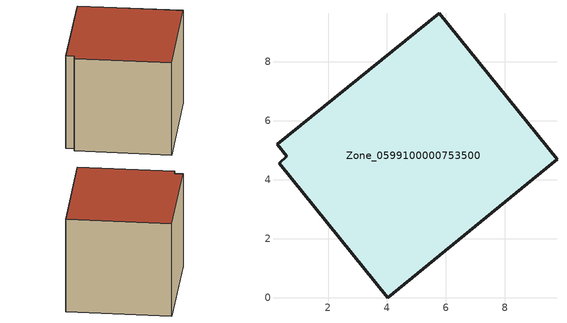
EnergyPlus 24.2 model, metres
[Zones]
Zone_0599100000753500
 floor ground (C_G): 0.34,4.56 0.6,4.8 0.27,5.2 5.77,9.65 9.77,4.7 4.02,0 z0.6
 wall outside (C_F): 4.02,0 9.77,4.7 5.77,9.65 0.27,5.2 0.6,4.8 0.34,4.56 4.02,0 z0.6:6.69
 roof outside (C_R): 0.6,4.8 0.34,4.56 4.02,0 9.77,4.7 5.77,9.65 0.27,5.2 z6.69
[BUILDING]
Pand.0599100000753500: North Axis=0; Terrain=City; Loads Convergence Tolerance Value=0.04; Temperature Convergence Tolerance Value=0.4; Solar Distribution=FullExterior; Maximum Number of Warmup Days=25; Minimum Number of Warmup Days=1
[Site:Location]
Rotterdam.The.Hague.AP_ZH_NLD Design_Conditions: Latitude=51.96; Longitude=4.45; Time Zone=1; Elevation=-4.5
[SITE:GROUNDTEMPERATURE:BUILDINGSURFACE]
18, 18, 18, 18, 18, 18, 18, 18, 18, 18, 18, 18
[MATERIAL] Thermal Absorptance=0.9; Solar Absorptance=0.7; Visible Absorptance=0.7
Name | Roughness | Thickness | Conductivity | Density | Specific Heat
G.TI.2006-2014 | MediumSmooth | 0.15 | 0.06 | 540 | 1210
F.TI.2006-2014 | Rough | 0.3 | 0.12 | 1920 | 840
R.TI.2006-2014 | MediumRough | 0.2 | 0.08 | 1500 | 1000
[CONSTRUCTION]
C_G: G.TI.2006-2014
C_F: F.TI.2006-2014
C_R: R.TI.2006-2014
[ZONE]
Zone_0599100000753500: Type=1; Multiplier=1; Ceiling Height=Autocalculate; Volume=Autocalculate; Floor Area=autocalculate; Part of Total Floor Area=Yes
[ZONEINFILTRATION:DESIGNFLOWRATE]
Infil_Zone_0599100000753500: Zone or ZoneList or Space or SpaceList=Zone_0599100000753500; Schedule=AlwaysOn; Design Flow Rate Calculation Method=Flow/Area; Flow Rate per Floor Area=0.0015; Constant Term Coefficient=1; Temperature Term Coefficient=0; Velocity Term Coefficient=0; Velocity Squared Term Coefficient=0
[HVACTEMPLATE:ZONE:IDEALLOADSAIRSYSTEM]
Zone_0599100000753500: Maximum Heating Supply Air Temperature=50; Minimum Cooling Supply Air Temperature=13; Maximum Heating Supply Air Humidity Ratio=0.0156; Minimum Cooling Supply Air Humidity Ratio=0.0077; Heating Limit=NoLimit; Cooling Limit=NoLimit; Dehumidification Control Type=ConstantSensibleHeatRatio; Cooling Sensible Heat Ratio=0.7; Dehumidification Setpoint=60; Humidification Control Type=None; Humidification Setpoint=30; Outdoor Air Method=None; Outdoor Air Flow Rate per Person=0.00944; Outdoor Air Flow Rate per Zone Floor Area=0; Outdoor Air Flow Rate per Zone=0; Demand Controlled Ventilation Type=None; Outdoor Air Economizer Type=NoEconomizer; Heat Recovery Type=None; Sensible Heat Recovery Effectiveness=0.7; Latent Heat Recovery Effectiveness=0.65
[ZONECONTROL:THERMOSTAT]
ThermostatControl_Zone_0599100000753500: Zone or ZoneList=Zone_0599100000753500; Control Type Schedule=DualSetpointControlType; Control 1=Thermostat_Zone_0599100000753500; Temperature Difference Between Cutout And Setpoint=0
[THERMOSTATSETPOINT:DUALSETPOINT]
Thermostat_Zone_0599100000753500: Heating Setpoint Temperature Schedule=HeatingSetpoint_Zone_0599100000753500; Cooling Setpoint Temperature Schedule=CoolingSetpoint_Zone_0599100000753500
[SCHEDULE:COMPACT]
HeatingSetpoint_Zone_0599100000753500: Through: 12/31, For: AllDays, Until: 24:00, 21
CoolingSetpoint_Zone_0599100000753500: Through: 12/31, For: AllDays, Until: 24:00, 24
DualSetpointControlType: Through: 12/31, For: AllDays, Until: 24:00, 4
AlwaysOn: Through: 12/31, For: AllDays, Until: 24:00, 1
